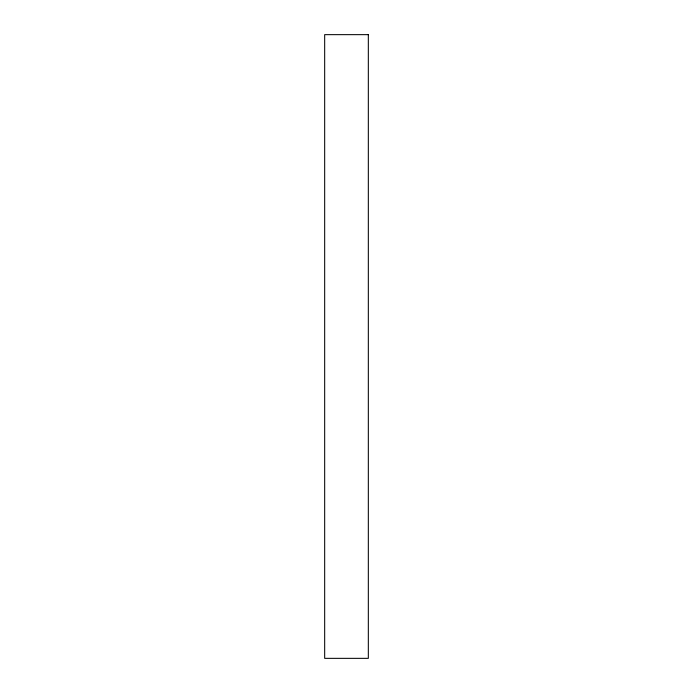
<?xml version="1.0" encoding="UTF-8"?>
<svg xmlns="http://www.w3.org/2000/svg" width="693" height="693" viewBox="0 0 693 693"><rect width="100%" height="100%" fill="white"/><g stroke="black" fill="none" stroke-linecap="round" stroke-linejoin="round"><path stroke-width="1.04" d="M368.329 34.65L324.671 34.65L324.671 658.35L368.329 658.35L368.329 34.65"/></g></svg>
